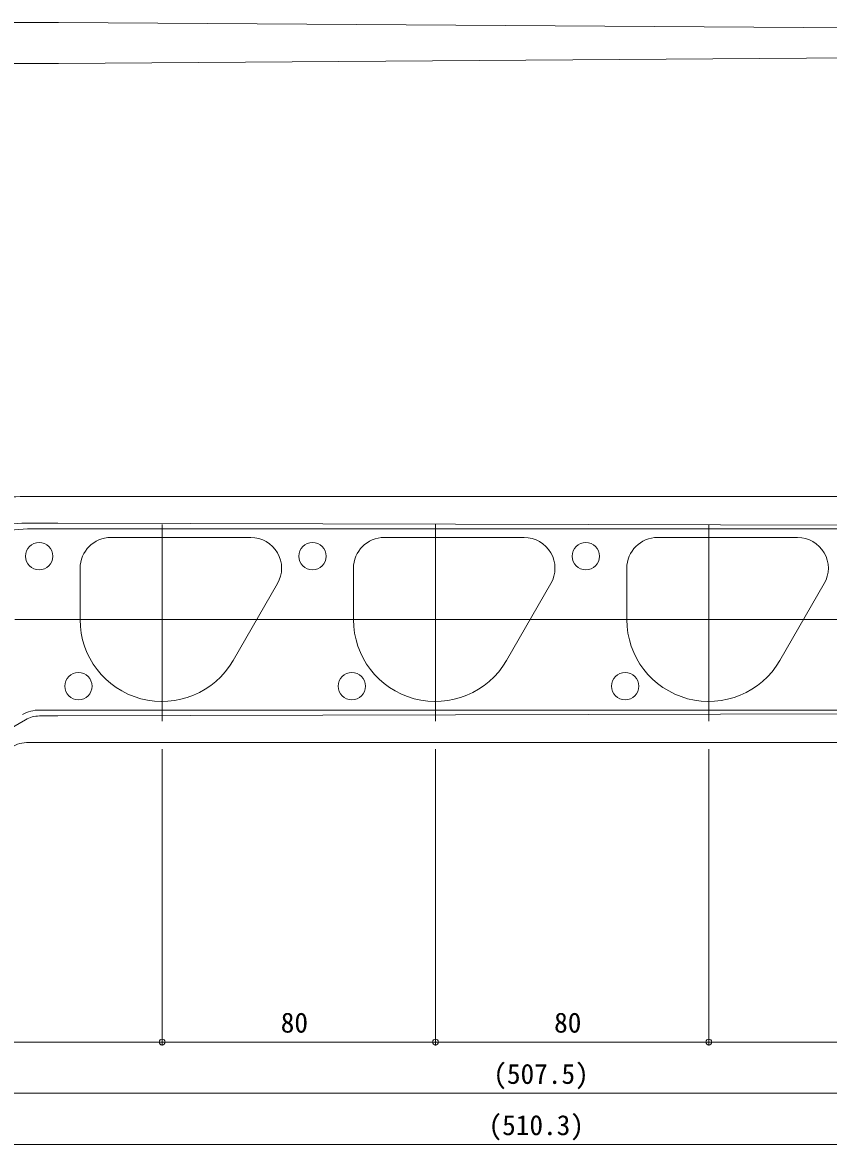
# Model space of a CAD drawing. Units: millimetres, scale not verified. Extents: x -1681 to -294, y -1188 to 1055.
# Drawn here: x -1465.9 to -1230, y 385.3 to 713.7 of the extents above; entities that cross this region are included whole.
import ezdxf
from ezdxf.enums import TextEntityAlignment as Align

# ---------------------------------------------------------------- set-up
doc = ezdxf.new("R2010")
doc.units = ezdxf.units.MM
doc.header["$LTSCALE"] = 4
for name, color, linetype, lineweight in [('0-4_YKK_12', 2, 'Continuous', 9), ('0-5_YKK_13', 4, 'Continuous', 9), ('0-6_YKK_D', 6, 'Continuous', 9)]:
    doc.layers.add(name, color=color, linetype=linetype, lineweight=lineweight)
doc.styles.add('ＭＳ ゴシック', font='')
doc.styles.get('ＭＳ ゴシック').set_extended_font_data('MS Gothic')

msp = doc.modelspace()

# ---------------------------------------------------------------- linework, layer by layer
at = {"layer": '0-4_YKK_12'}
for p, q in [((-1425.052, 509.168), (-1425.052, 566.768)), ((-1345.052, 509.168), (-1345.052, 566.768)), ((-1265.052, 509.168), (-1265.052, 566.768)), ((-1063.436, 538.968), (-1468.155, 538.968))]:
    msp.add_line(p, q, dxfattribs=at)
at = {"layer": '0-5_YKK_13'}
for p, q in [((-1455.377, 713.682), (-1499.599, 713.682)), ((-1455.377, 713.682), (-1104.831, 711.235)), ((-1455.377, 701.682), (-1104.831, 704.129)), ((-1455.377, 701.682), (-1499.599, 701.682)), ((-1465.379, 574.968), (-1070.364, 574.968)), ((-1455.552, 567.197), (-1463.595, 567.197)), ((-1076.427, 565.468), (-1463.24, 565.468)), ((-1076.427, 566.234), (-1455.552, 567.197)), ((-1440.052, 562.968), (-1399.071, 562.968)), ((-1360.052, 562.968), (-1319.071, 562.968)), ((-1280.052, 562.968), (-1239.071, 562.968)), ((-1449.052, 538.968), (-1449.052, 553.968)), ((-1369.052, 538.968), (-1369.052, 553.968)), ((-1289.052, 538.968), (-1289.052, 553.968)), ((-1391.277, 549.468), (-1404.267, 526.968)), ((-1311.277, 549.468), (-1324.267, 526.968)), ((-1231.277, 549.468), (-1244.267, 526.968)), ((-1460.93, 512.469), (-1105.294, 512.468)), ((-1485.08, 498.076), (-1465.049, 509.641)), ((-1460.949, 510.739), (-1455.552, 510.739)), ((-1455.552, 510.739), (-1105.294, 511.629)), ((-1105.005, 502.968), (-1464.127, 502.968))]:
    msp.add_line(p, q, dxfattribs=at)
for centre in [(-1461.052, 557.468), (-1381.052, 557.468), (-1301.052, 557.468), (-1449.552, 519.468), (-1369.552, 519.468), (-1289.552, 519.468)]:
    msp.add_circle(centre, 4, dxfattribs=at)
for centre, radius, start, end in [((-1465.379, 524.968), 50, 90, 113), ((-1463.595, 517.197), 50, 90, 113), ((-1463.24, 515.468), 50, 90, 113), ((-1440.052, 553.968), 9, 90, 180), ((-1399.071, 553.968), 9, 330, 90), ((-1360.052, 553.968), 9, 90, 180), ((-1319.071, 553.968), 9, 330, 90), ((-1280.052, 553.968), 9, 90, 180), ((-1239.071, 553.968), 9, 330, 90), ((-1425.052, 538.968), 24, 180, 330), ((-1345.052, 538.968), 24, 180, 330), ((-1265.052, 538.968), 24, 180, 330), ((-1460.93, 502.469), 10, 89.99983, 119.99998), ((-1460.949, 502.539), 8.2, 89.99998, 119.99998), ((-1464.127, 492.968), 10, 90, 119.99998)]:
    msp.add_arc(centre, radius, start, end, dxfattribs=at)
at = {"layer": '0-6_YKK_D'}
for p, q in [((-1425.052, 500.968), (-1425.052, 414.31)), ((-1425.052, 500.968), (-1425.052, 414.31)), ((-1345.052, 500.968), (-1345.052, 414.31)), ((-1345.052, 500.968), (-1345.052, 414.31)), ((-1265.052, 500.968), (-1265.052, 414.31)), ((-1265.052, 500.968), (-1265.052, 414.31)), ((-1562.052, 415.31), (-1425.052, 415.31)), ((-1425.052, 415.31), (-1345.052, 415.31)), ((-1345.052, 415.31), (-1265.052, 415.31)), ((-1265.052, 415.31), (-1185.052, 415.31)), ((-1562.052, 400.31), (-1054.364, 400.31)), ((-1054.364, 385.31), (-1564.852, 385.31))]:
    msp.add_line(p, q, dxfattribs=at)
for centre in [(-1425.052, 415.31), (-1425.052, 415.31), (-1345.052, 415.31), (-1345.052, 415.31), (-1265.052, 415.31), (-1265.052, 415.31)]:
    msp.add_circle(centre, 0.85, dxfattribs=at)

# ---------------------------------------------------------------- texts
at = {"layer": '0-6_YKK_D', "color": 4, "style": 'ＭＳ ゴシック'}
for s, p in [('80', (-1390.332, 416.31)), ('80', (-1310.332, 416.31)), ('(507.5)', (-1328.128, 401.31)), ('(510.3)', (-1329.528, 386.31))]:
    msp.add_text(s, height=5.865, dxfattribs=at).set_placement(p, align=Align.BOTTOM_LEFT)

doc.saveas('drawing.dxf')
